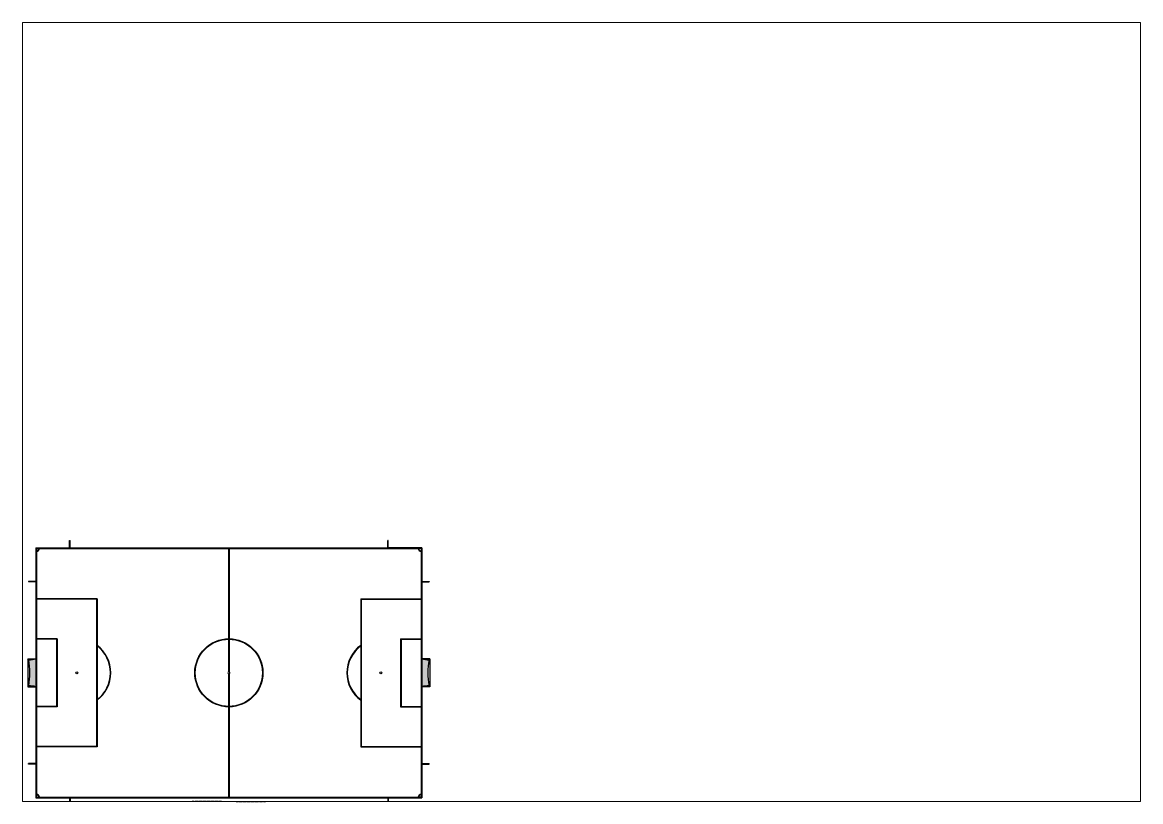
# Paper-space layout 'www.ceco.net' of a CAD drawing. Header units: metres. Extents: x 29 to 258, y 20 to 180.
# The model-space entities are those that its viewports show. They can reach past a viewport. Long polylines and large blocks are cut down to what shows.
import ezdxf

# ---------------------------------------------------------------- set-up
doc = ezdxf.new("R2010")
doc.units = ezdxf.units.M
for name, color, linetype in [('ceco.net 431 FIFA futbol soccer field', 250, 'Continuous'), ('ceco.net 431 Goal net', 8, 'Continuous'), ('ceco.net 431 tecnical area', 8, 'Continuous')]:
    doc.layers.add(name, color=color, linetype=linetype)

msp = doc.modelspace()

# ---------------------------------------------------------------- hatches: boundary and pattern name
at = {"layer": 'ceco.net 431 FIFA futbol soccer field'}
h = msp.add_hatch(color=256, dxfattribs=at)
edge = h.paths.add_edge_path()
edge.add_arc((0.06, 37.72), 0.06, 0, 360)
h = msp.add_hatch(color=256, dxfattribs=at)
edge = h.paths.add_edge_path()
edge.add_arc((104.94, 37.72), 0.06, 0, 360)
h = msp.add_hatch(color=256, dxfattribs=at)
edge = h.paths.add_edge_path()
edge.add_arc((0.06, 30.28), 0.06, 0, 360)
h = msp.add_hatch(color=256, dxfattribs=at)
edge = h.paths.add_edge_path()
edge.add_arc((104.94, 30.28), 0.06, 0, 360)
at = {"layer": 'ceco.net 431 Goal net'}
h = msp.add_hatch(dxfattribs=at)
h.set_pattern_fill('HONEY', color=256, scale=0.025, style=0)
h.paths.add_polyline_path([(0, 37.78, -0.058914), (-2, 37.54, -0.090714), (-2, 30.46, -0.058717), (-0.01, 30.22), (0, 30.22)])
h = msp.add_hatch(dxfattribs=at)
h.set_pattern_fill('HONEY', color=256, scale=0.025, style=0)
h.set_pattern_definition([(180, (105, 0), (-0.1190625, 0.06874075), [0.079375, -0.15875]), (60, (105, 0), (0.11906249, 0.06874077), [0.079375, -0.15875]), (120, (105, 0), (-1e-08, 0.13748152), [-0.15875, 0.079375])])
h.paths.add_polyline_path([(105, 30.22), (105.01, 30.22, -0.058717), (107, 30.46, -0.090714), (107, 37.54, -0.058914), (105, 37.78)])

# ---------------------------------------------------------------- linework, layer by layer
at = {"layer": 'ceco.net 431 FIFA futbol soccer field'}
for p, q in [((0, 68), (9.15, 68)), ((0, 68), (0, 58.85)), ((0.12, 67.88), (0.87, 67.88)), ((0.12, 67.88), (0.12, 67.13)), ((0.12, 67.01), (0.12, 54.15)), ((0.99, 67.88), (52.44, 67.88)), ((9.15, 68), (9.15, 70)), ((9.15, 70), (9.27, 70)), ((9.27, 68), (9.27, 70)), ((9.27, 68), (105, 68)), ((52.44, 67.88), (52.44, 34.29)), ((52.56, 67.88), (52.56, 34.29)), ((52.56, 67.88), (104.01, 67.88)), ((95.85, 70), (95.73, 70)), ((95.73, 68), (95.73, 70)), ((95.85, 68), (95.85, 70)), ((105, 68), (95.85, 68)), ((104.88, 67.88), (104.13, 67.88)), ((104.88, 67.88), (104.88, 67.13)), ((104.88, 67.01), (104.88, 54.15)), ((105, 68), (105, 58.85)), ((-2, 58.85), (-2, 58.73)), ((0, 58.85), (-2, 58.85)), ((0, 58.73), (-2, 58.73)), ((0, 58.73), (0, 9.27)), ((105, 58.85), (107, 58.85)), ((105, 58.73), (105, 9.27)), ((105, 58.73), (107, 58.73)), ((107, 58.85), (107, 58.73)), ((16.62, 54.15), (0.12, 54.15)), ((16.5, 54.03), (0.12, 54.03)), ((0.12, 54.03), (0.12, 13.97)), ((16.5, 54.03), (16.5, 13.97)), ((16.62, 54.15), (16.62, 41.46)), ((88.38, 54.15), (88.38, 41.46)), ((88.38, 54.15), (104.88, 54.15)), ((88.5, 54.03), (88.5, 13.97)), ((88.5, 54.03), (104.88, 54.03)), ((104.88, 54.03), (104.88, 13.97)), ((5.74, 43.27), (0.12, 43.27)), ((5.62, 43.15), (0.12, 43.15)), ((5.62, 43.15), (5.62, 24.85)), ((5.74, 43.27), (5.74, 24.73)), ((99.26, 43.27), (99.26, 24.73)), ((99.26, 43.27), (104.88, 43.27)), ((99.38, 43.15), (99.38, 24.85)), ((99.38, 43.15), (104.88, 43.15)), ((16.62, 41.31), (16.62, 26.69)), ((88.38, 41.31), (88.38, 26.69)), ((-2.24, 37.78), (0, 37.78)), ((-2.24, 37.78), (-2.24, 30.22)), ((-2, 37.54), (-2.24, 37.78)), ((107.24, 37.78), (105, 37.78)), ((107, 37.54), (107.24, 37.78)), ((107.24, 37.78), (107.24, 30.22)), ((52.44, 33.71), (52.44, 0.12)), ((52.56, 33.71), (52.56, 0.12)), ((-2, 30.46), (-2.24, 30.22)), ((107, 30.46), (107.24, 30.22)), ((-2.24, 30.22), (0, 30.22)), ((107.24, 30.22), (105, 30.22)), ((5.62, 24.85), (0.12, 24.85)), ((5.74, 24.73), (0.12, 24.73)), ((16.62, 26.54), (16.62, 13.85)), ((88.38, 26.54), (88.38, 13.85)), ((99.26, 24.73), (104.88, 24.73)), ((99.38, 24.85), (104.88, 24.85)), ((16.5, 13.97), (0.12, 13.97)), ((16.62, 13.85), (0.12, 13.85)), ((0.12, 13.85), (0.12, 0.99)), ((88.38, 13.85), (104.88, 13.85)), ((88.5, 13.97), (104.88, 13.97)), ((104.88, 13.85), (104.88, 0.99)), ((-2, 9.15), (-2, 9.27)), ((0, 9.27), (-2, 9.27)), ((0, 9.15), (-2, 9.15)), ((0, 9.15), (0, 0)), ((105, 9.27), (107, 9.27)), ((105, 9.15), (105, 0)), ((105, 9.15), (107, 9.15)), ((107, 9.15), (107, 9.27)), ((0, 0), (9.15, 0)), ((0.12, 0.87), (0.12, 0.12)), ((0.12, 0.12), (0.87, 0.12)), ((0.99, 0.12), (52.44, 0.12)), ((9.15, 0), (9.15, -2)), ((9.27, 0), (9.27, -2)), ((9.27, 0), (105, 0)), ((52.56, 0.12), (104.01, 0.12)), ((95.73, 0), (95.73, -2)), ((105, 0), (95.85, 0)), ((95.85, 0), (95.85, -2)), ((104.88, 0.12), (104.13, 0.12)), ((104.88, 0.87), (104.88, 0.12)), ((9.15, -2), (9.27, -2)), ((95.85, -2), (95.73, -2))]:
    msp.add_line(p, q, dxfattribs=at)
for centre, radius in [((52.5, 34), 9.27), ((52.5, 34), 9.15), ((0.06, 37.72), 0.06), ((104.94, 37.72), 0.06), ((11.12, 34), 0.3), ((93.88, 34), 0.3), ((0.06, 30.28), 0.06), ((104.94, 30.28), 0.06)]:
    msp.add_circle(centre, radius, dxfattribs=at)
for centre, radius, start, end in [((0, 68), 1, 276.8921, 353.1079), ((0, 68), 0.88, 277.8375, 352.1625), ((105, 68), 1, 186.8921, 263.1079), ((105, 68), 0.88, 187.8375, 262.1625), ((11.12, 34), 9.27, 306.3924, 53.6076), ((11.12, 34), 9.15, 306.9482, 53.0518), ((93.88, 34), 9.27, 126.3924, 233.6076), ((93.88, 34), 9.15, 126.9482, 233.0518), ((-2.02, 46.12), 8.58, 270.1139, 283.6005), ((-21.35, 34), 19.68, 349.6334, 10.3666), ((107.02, 46.12), 8.58, 256.3995, 269.8861), ((126.35, 34), 19.68, 169.6334, 190.3666), ((52.5, 34), 0.3, 101.537, 258.463), ((52.5, 34), 0.3, 281.537, 78.463), ((-2.02, 21.88), 8.58, 76.4123, 89.8986), ((107.02, 21.88), 8.58, 90.1014, 103.5877), ((0, 0), 1, 6.8921, 83.1079), ((0, 0), 0.88, 7.8375, 82.1625), ((105, 0), 1, 96.8921, 173.1079), ((105, 0), 0.88, 97.8375, 172.1625)]:
    msp.add_arc(centre, radius, start, end, dxfattribs=at)
at = {"layer": 'ceco.net 431 tecnical area'}
for p, q in [((43.1, -1), (42.5, -1)), ((42.5, -1), (42.5, -1.6)), ((42.62, -1.6), (42.5, -1.6)), ((42.62, -1.8), (42.5, -1.8)), ((42.5, -1.8), (42.5, -2.7)), ((43.1, -1.12), (42.62, -1.12)), ((42.62, -1.12), (42.62, -1.6)), ((42.62, -1.8), (42.62, -2.7)), ((43.1, -1), (43.1, -1.12)), ((44.2, -1), (43.3, -1)), ((43.3, -1), (43.3, -1.12)), ((44.2, -1.12), (43.3, -1.12)), ((44.2, -1), (44.2, -1.12)), ((45.3, -1), (44.4, -1)), ((44.4, -1), (44.4, -1.12)), ((45.3, -1.12), (44.4, -1.12)), ((45.3, -1), (45.3, -1.12)), ((46.4, -1), (45.5, -1)), ((45.5, -1), (45.5, -1.12)), ((46.4, -1.12), (45.5, -1.12)), ((46.4, -1), (46.4, -1.12)), ((47.5, -1), (46.6, -1)), ((46.6, -1), (46.6, -1.12)), ((47.5, -1.12), (46.6, -1.12)), ((47.5, -1), (47.5, -1.12)), ((48.6, -1), (47.7, -1)), ((47.7, -1), (47.7, -1.12)), ((48.6, -1.12), (47.7, -1.12)), ((48.6, -1), (48.6, -1.12)), ((49.7, -1), (48.8, -1)), ((48.8, -1), (48.8, -1.12)), ((49.7, -1.12), (48.8, -1.12)), ((49.7, -1), (49.7, -1.12)), ((50.5, -1), (49.9, -1)), ((49.9, -1), (49.9, -1.12)), ((50.38, -1.12), (49.9, -1.12)), ((50.38, -1.12), (50.38, -1.6)), ((50.5, -1.6), (50.38, -1.6)), ((50.5, -1.8), (50.38, -1.8)), ((50.38, -1.8), (50.38, -2.7)), ((50.5, -1), (50.5, -1.6)), ((50.5, -1.8), (50.5, -2.7)), ((54.5, -1), (54.5, -1.6)), ((54.5, -1), (55.1, -1)), ((54.5, -1.6), (54.62, -1.6)), ((54.5, -1.8), (54.62, -1.8)), ((54.5, -1.8), (54.5, -2.7)), ((54.62, -1.12), (54.62, -1.6)), ((54.62, -1.12), (55.1, -1.12)), ((54.62, -1.8), (54.62, -2.7)), ((55.1, -1), (55.1, -1.12)), ((55.3, -1), (55.3, -1.12)), ((55.3, -1), (56.2, -1)), ((55.3, -1.12), (56.2, -1.12)), ((56.2, -1), (56.2, -1.12)), ((56.4, -1), (56.4, -1.12)), ((56.4, -1), (57.3, -1)), ((56.4, -1.12), (57.3, -1.12)), ((57.3, -1), (57.3, -1.12)), ((57.5, -1), (57.5, -1.12)), ((57.5, -1), (58.4, -1)), ((57.5, -1.12), (58.4, -1.12)), ((58.4, -1), (58.4, -1.12)), ((58.6, -1), (58.6, -1.12)), ((58.6, -1), (59.5, -1)), ((58.6, -1.12), (59.5, -1.12)), ((59.5, -1), (59.5, -1.12)), ((59.7, -1), (59.7, -1.12)), ((59.7, -1), (60.6, -1)), ((59.7, -1.12), (60.6, -1.12)), ((60.6, -1), (60.6, -1.12)), ((60.8, -1), (60.8, -1.12)), ((60.8, -1), (61.7, -1)), ((60.8, -1.12), (61.7, -1.12)), ((61.7, -1), (61.7, -1.12)), ((61.9, -1), (61.9, -1.12)), ((61.9, -1), (62.5, -1)), ((61.9, -1.12), (62.38, -1.12)), ((62.38, -1.12), (62.38, -1.6)), ((62.38, -1.6), (62.5, -1.6)), ((62.38, -1.8), (62.5, -1.8)), ((62.38, -1.8), (62.38, -2.7)), ((62.5, -1), (62.5, -1.6)), ((62.5, -1.8), (62.5, -2.7))]:
    msp.add_line(p, q, dxfattribs=at)

psp = doc.layouts.new('www.ceco.net')

# ---------------------------------------------------------------- viewports
at = {"layer": '0'}
psp.add_viewport(center=(143.44, 99.96), size=(229.5, 159.9353), view_center_point=(148.5, 105), view_height=212.1429, dxfattribs=at)

doc.saveas('drawing.dxf')
